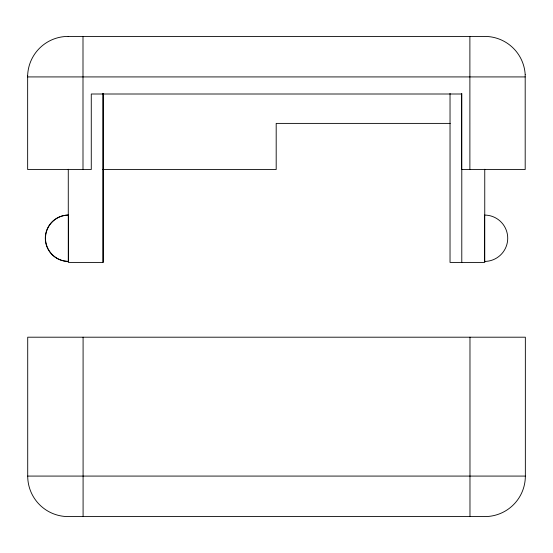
<?xml version="1.0" encoding="UTF-8"?>
<svg xmlns="http://www.w3.org/2000/svg" width="553" height="553" viewBox="0 0 553 553"><rect width="100%" height="100%" fill="white"/><g stroke="black" fill="none" stroke-linecap="round" stroke-linejoin="round"><path stroke-width="0.83" d="M68.178 36.415L484.711 36.415A40.507 40.507 0 0 1 525.191 74.614M27.65 76.922L525.191 76.922M450.253 123.395L276.189 123.395L276.189 169.508L102.837 169.508M27.726 476.078L525.35 476.078L525.35 337.199L27.712 337.199L27.712 476.078A40.507 40.507 0 0 0 68.219 516.585L484.801 516.585A40.507 40.507 0 0 0 525.35 476.078M525.191 74.703L525.191 169.508L461.61 169.508L461.61 94.003L91.273 94.003L91.273 169.508L27.65 169.508L27.65 75.581M484.753 169.273L484.753 262.412L450.031 262.412L450.031 93.381M469.974 337.199L469.974 516.585M469.884 36.415L469.884 169.508M461.79 93.381L461.79 262.412M103.176 93.381L103.176 262.412L68.275 262.412L68.275 169.273M102.989 93.381L102.989 262.412M83.088 337.199L83.088 516.585M82.998 36.415L82.998 169.508M27.65 75.457A40.507 40.507 0 0 1 68.13 36.415M67.964 261.41A23.178 23.178 0 0 1 45.484 238.246A23.178 23.178 0 0 1 67.964 215.082M484.552 261.424L484.552 215.076A23.178 23.178 0 0 1 507.723 238.246A23.178 23.178 0 0 1 484.552 261.424M68.475 261.424L68.475 215.076A23.178 23.178 0 0 0 45.298 238.246A23.178 23.178 0 0 0 68.475 261.424"/></g></svg>
